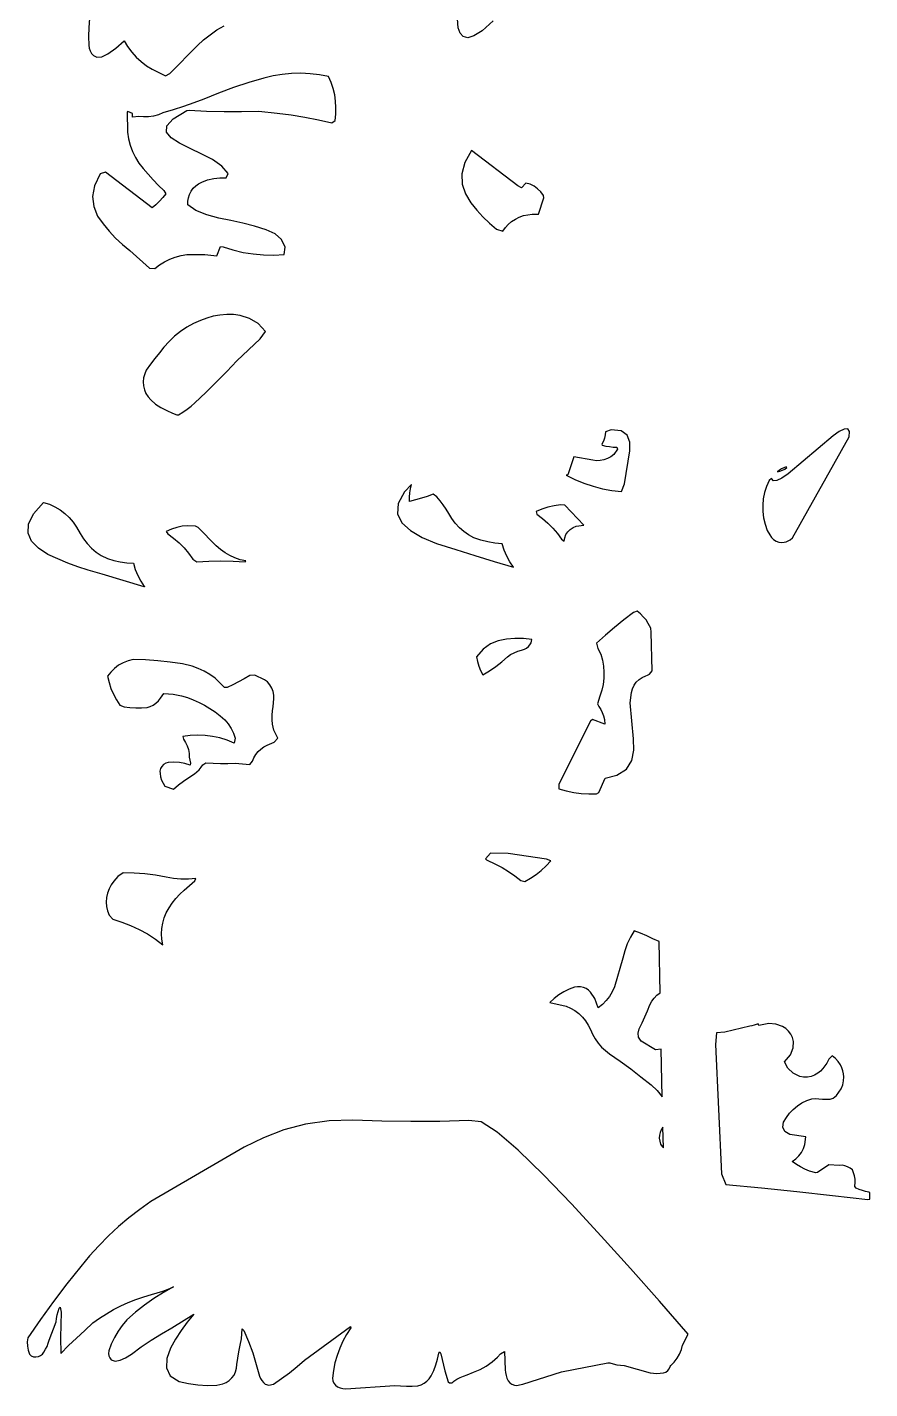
# Model space of a CAD drawing. Extents: x 0.1 to 24.1, y 0.2 to 12.2.
# Drawn here: x 5.336 to 8.003, y 3.157 to 7.467 of the extents above; entities that cross this region are included whole.
import ezdxf

# ---------------------------------------------------------------- set-up
doc = ezdxf.new("R2010")
doc.units = 0
doc.linetypes.add('0', pattern=[0])
doc.layers.add('1', color=7, linetype='0')

msp = doc.modelspace()

# ---------------------------------------------------------------- linework, layer by layer
at = {"layer": '1'}
for points in [[(5.533289, 7.494311), (5.530359, 7.465991), (5.529383, 7.43767), (5.530359, 7.40935), (5.532312, 7.400561), (5.535486, 7.392016), (5.539637, 7.383959), (5.545008, 7.376635), (5.556482, 7.371508), (5.571619, 7.372973), (5.591394, 7.382494), (5.616053, 7.400805), (5.642664, 7.42351), (5.65365, 7.4052), (5.666346, 7.38811), (5.68075, 7.372241), (5.696375, 7.357836), (5.713221, 7.344897), (5.731531, 7.33391), (5.750574, 7.324389), (5.773767, 7.313159), (5.786951, 7.320239), (5.874598, 7.408617), (5.893885, 7.42644), (5.914637, 7.443041), (5.936365, 7.457934), (5.959314, 7.471117)], [(6.810633, 7.486498), (6.775232, 7.455492), (6.749598, 7.438891), (6.730066, 7.43352), (6.715662, 7.437182), (6.705652, 7.448168), (6.699793, 7.465014), (6.69784, 7.493578)]]:
    msp.add_lwpolyline(points, dxfattribs=at)
for points in [[(5.765467, 7.195727), (5.750818, 7.189623), (5.735682, 7.185473), (5.720057, 7.183032), (5.704187, 7.182543), (5.688562, 7.184008), (5.668543, 7.181567), (5.668543, 7.193041), (5.654139, 7.200121), (5.65243, 7.198657), (5.652918, 7.134692), (5.656336, 7.113696), (5.661707, 7.093188), (5.669031, 7.073412), (5.678308, 7.054369), (5.689539, 7.036303), (5.702478, 7.019457), (5.718103, 7.001147), (5.734217, 6.983325), (5.750818, 6.965991), (5.768152, 6.949389), (5.774256, 6.939379), (5.764734, 6.927172), (5.754236, 6.915698), (5.743006, 6.904955), (5.731043, 6.89519), (5.583338, 7.007739), (5.566248, 7.002123), (5.54867, 6.965014), (5.54281, 6.930834), (5.546473, 6.898852), (5.558435, 6.869067), (5.575769, 6.844653), (5.594812, 6.821215), (5.61532, 6.799242), (5.637293, 6.778735), (5.660486, 6.759692), (5.722498, 6.704516), (5.739344, 6.702807), (5.754236, 6.714282), (5.770105, 6.724291), (5.786951, 6.732592), (5.804529, 6.739184), (5.82284, 6.743823), (5.841394, 6.746752), (5.860193, 6.747729), (5.879236, 6.747729), (5.898035, 6.746996), (5.917078, 6.745287), (5.935877, 6.742846), (5.94784, 6.772631), (5.955652, 6.77141), (5.986902, 6.761645), (6.018885, 6.754076), (6.051355, 6.74895), (6.08407, 6.74602), (6.116785, 6.745287), (6.1495, 6.746996), (6.152185, 6.770678), (6.140955, 6.79436), (6.120203, 6.812182), (6.092127, 6.825854), (6.055017, 6.836596), (6.017908, 6.846117), (5.98031, 6.854662), (5.942469, 6.862231), (5.904139, 6.872973), (5.869715, 6.886645), (5.844568, 6.904467), (5.844568, 6.915698), (5.846277, 6.926684), (5.849451, 6.937426), (5.854578, 6.94768), (5.86117, 6.956713), (5.868982, 6.96477), (5.878016, 6.971362), (5.888025, 6.976733), (5.906824, 6.98308), (5.926111, 6.987475), (5.945642, 6.989916), (5.965418, 6.990405), (5.971521, 7.003588), (5.951746, 7.027026), (5.922205, 7.047534), (5.817957, 7.099535), (5.791834, 7.116625), (5.776941, 7.134692), (5.77743, 7.154711), (5.797449, 7.176928), (5.84115, 7.202807), (5.84823, 7.204028), (5.903406, 7.201098), (5.958582, 7.199633), (6.014002, 7.199389), (6.069178, 7.20061), (6.127283, 7.194994), (6.17074, 7.189135), (6.214197, 7.182055), (6.257166, 7.173998), (6.300135, 7.164477), (6.310389, 7.171313), (6.312586, 7.191576), (6.313074, 7.212084), (6.311853, 7.232348), (6.308924, 7.252612), (6.304041, 7.272631), (6.297693, 7.291918), (6.289637, 7.310717), (6.260584, 7.316088), (6.231287, 7.319506), (6.201746, 7.320727), (6.172205, 7.319994), (6.142908, 7.317309), (6.113855, 7.31267), (6.085047, 7.305834), (6.036707, 7.29143), (5.988855, 7.275561), (5.941492, 7.258227), (5.894617, 7.239184), (5.862879, 7.226977), (5.830652, 7.215746), (5.798182, 7.205248)], [(6.821375, 6.827807), (6.841394, 6.820971), (6.849207, 6.832446), (6.858484, 6.8427), (6.868982, 6.851733), (6.880701, 6.859545), (6.893152, 6.865649), (6.906336, 6.870287), (6.919764, 6.873217), (6.93368, 6.874438), (6.953943, 6.874682), (6.971277, 6.92644), (6.969568, 6.934252), (6.961267, 6.945483), (6.951258, 6.955248), (6.940027, 6.963305), (6.927576, 6.969409), (6.914148, 6.973559), (6.899744, 6.958178), (6.888269, 6.96477), (6.742273, 7.07683), (6.720789, 7.038256), (6.711512, 7.002856), (6.712488, 6.969897), (6.722498, 6.939135), (6.740076, 6.910326), (6.758387, 6.887866), (6.778162, 6.866625), (6.799158, 6.846606)], [(5.768641, 6.453539), (5.753992, 6.435961), (5.739832, 6.417895), (5.72616, 6.399828), (5.712732, 6.381274), (5.707605, 6.369555), (5.704187, 6.357104), (5.702967, 6.344409), (5.703943, 6.331713), (5.706629, 6.319262), (5.711512, 6.307299), (5.718103, 6.296313), (5.726648, 6.286791), (5.742273, 6.273852), (5.759119, 6.262621), (5.777185, 6.2531), (5.795984, 6.245287), (5.809168, 6.239672), (5.814295, 6.24016), (5.828211, 6.248461), (5.841639, 6.257494), (5.854578, 6.26726), (5.866785, 6.278002), (5.900721, 6.310473), (5.934168, 6.343432), (5.967127, 6.376879), (5.999353, 6.411059), (6.07284, 6.480151), (6.08993, 6.504076), (6.066248, 6.528491), (6.039392, 6.545092), (6.010096, 6.554614), (5.988855, 6.557055), (5.967371, 6.557299), (5.945887, 6.55559), (5.924646, 6.551684), (5.904139, 6.545825), (5.884119, 6.538012), (5.861902, 6.528491), (5.840662, 6.517016), (5.820642, 6.503588), (5.801844, 6.488451), (5.78451, 6.47185)], [(7.154871, 6.147387), (7.155848, 6.143969), (7.167078, 6.141039), (7.178797, 6.139086), (7.190271, 6.137866), (7.20199, 6.137377), (7.204432, 6.131518), (7.192225, 6.114672), (7.182947, 6.107104), (7.172449, 6.101244), (7.161219, 6.097094), (7.1495, 6.094897), (7.137537, 6.094653), (7.125574, 6.096362), (7.066004, 6.10686), (7.046717, 6.049487), (7.041834, 6.048998), (7.069178, 6.035082), (7.097498, 6.023364), (7.126551, 6.013598), (7.156336, 6.00603), (7.186365, 6.000659), (7.216883, 5.997485), (7.226404, 6.021899), (7.24325, 6.125903), (7.242762, 6.153735), (7.234217, 6.175219), (7.215662, 6.188891), (7.183924, 6.192797), (7.165613, 6.18645), (7.164637, 6.176196), (7.162439, 6.16643), (7.159266, 6.156664)], [(7.724207, 5.835864), (7.731287, 5.836352), (7.738123, 5.838061), (7.744715, 5.840746), (7.750818, 5.844653), (7.757898, 5.851), (7.93783, 6.169848), (7.938807, 6.187426), (7.933191, 6.195239), (7.921961, 6.194506), (7.906092, 6.186694), (7.88656, 6.17351), (7.743738, 6.052905), (7.724451, 6.039477), (7.708582, 6.031664), (7.697351, 6.030932), (7.69198, 6.038256), (7.684168, 6.031909), (7.675867, 6.013354), (7.669764, 5.994067), (7.665613, 5.974047), (7.66366, 5.953784), (7.663904, 5.93352), (7.666346, 5.913256), (7.670984, 5.893481), (7.677576, 5.874194), (7.685877, 5.859545), (7.691004, 5.851733), (7.69784, 5.845141), (7.705896, 5.840014), (7.71493, 5.837084)], [(7.739832, 6.073412), (7.738123, 6.074877), (7.730555, 6.072192), (7.72323, 6.068774), (7.716394, 6.064623), (7.710047, 6.059741), (7.718348, 6.061205), (7.72616, 6.064135), (7.73324, 6.068285)], [(6.839197, 5.831225), (6.816248, 5.833666), (6.793543, 5.837817), (6.771082, 5.843432), (6.749109, 5.850512), (6.732752, 5.859545), (6.717371, 5.870287), (6.703455, 5.882494), (6.69076, 5.89641), (6.679529, 5.911303), (6.670008, 5.927416), (6.661463, 5.941088), (6.652185, 5.954516), (6.64242, 5.967455), (6.632166, 5.979907), (6.620203, 5.988207), (6.601892, 5.981616), (6.583582, 5.975756), (6.564783, 5.970385), (6.545984, 5.965746), (6.545984, 5.979174), (6.546961, 5.992602), (6.548914, 6.00603), (6.551844, 6.019213), (6.530115, 5.99602), (6.509607, 5.958666), (6.507654, 5.926196), (6.52157, 5.897875), (6.548426, 5.873217), (6.586023, 5.851977), (6.631433, 5.832934), (6.692225, 5.813647), (6.753016, 5.794604), (6.813807, 5.776049), (6.874842, 5.757739), (6.863367, 5.774828), (6.853601, 5.792895), (6.845545, 5.811694)], [(5.706385, 5.695727), (5.573328, 5.735766), (5.529139, 5.747973), (5.496424, 5.758715), (5.464197, 5.770678), (5.432459, 5.783617), (5.401209, 5.798022), (5.370935, 5.817553), (5.349451, 5.840014), (5.338709, 5.86516), (5.340174, 5.893725), (5.356043, 5.925951), (5.387781, 5.962328), (5.405848, 5.956713), (5.423182, 5.948901), (5.439539, 5.939379), (5.454676, 5.927905), (5.468592, 5.914721), (5.480799, 5.900317), (5.491297, 5.884448), (5.503748, 5.864428), (5.514002, 5.847826), (5.525965, 5.832201), (5.539392, 5.818041), (5.554041, 5.805346), (5.570154, 5.794116), (5.589441, 5.785571), (5.609461, 5.778979), (5.629969, 5.774096), (5.650721, 5.771166), (5.671717, 5.769946), (5.677576, 5.75017), (5.685389, 5.731127), (5.695154, 5.712817), (5.706385, 5.695971), (5.706629, 5.696215), (5.706873, 5.696215), (5.706873, 5.695727)], [(7.026941, 5.846117), (7.034998, 5.840014), (7.036951, 5.850512), (7.040857, 5.860522), (7.046717, 5.869555), (7.054285, 5.877367), (7.063318, 5.883227), (7.073328, 5.887133), (7.097254, 5.891039), (7.036951, 5.953539), (7.023523, 5.954516), (7.003504, 5.95183), (6.983973, 5.947436), (6.964685, 5.941576), (6.946131, 5.934008), (6.948816, 5.925219), (6.966883, 5.911791), (6.983728, 5.897143), (6.999353, 5.881274), (7.013758, 5.864184)], [(5.859705, 5.783129), (5.8724, 5.774584), (5.91073, 5.777026), (5.948816, 5.777758), (5.987146, 5.777026), (6.025476, 5.774584), (6.027185, 5.77727), (6.009851, 5.781176), (5.99325, 5.786791), (5.977137, 5.794116), (5.961756, 5.802905), (5.947351, 5.813159), (5.934168, 5.824877), (5.876795, 5.882983), (5.86825, 5.886889), (5.844324, 5.88811), (5.826502, 5.886889), (5.809168, 5.883471), (5.792078, 5.877856), (5.775965, 5.870532), (5.781092, 5.863207), (5.799158, 5.84978), (5.816248, 5.834887), (5.832117, 5.818774), (5.846521, 5.80144)], [(7.266199, 5.617846), (7.254236, 5.613696), (7.223963, 5.590746), (7.194422, 5.567065), (7.165613, 5.542651), (7.137293, 5.517504), (7.142176, 5.500659), (7.151453, 5.48186), (7.156336, 5.463305), (7.15951, 5.444262), (7.160975, 5.424975), (7.160486, 5.405932), (7.158289, 5.386645), (7.154139, 5.367846), (7.148523, 5.349535), (7.140955, 5.325366), (7.144617, 5.316821), (7.150965, 5.307543), (7.155848, 5.297289), (7.159754, 5.286791), (7.162439, 5.275805), (7.163904, 5.260912), (7.124842, 5.275805), (7.11825, 5.269701), (7.018396, 5.070971), (7.018885, 5.056078), (7.042078, 5.049242), (7.065516, 5.044116), (7.089441, 5.040942), (7.113367, 5.039721), (7.137537, 5.040453), (7.14535, 5.04436), (7.165125, 5.090014), (7.202234, 5.099291), (7.232508, 5.118334), (7.249109, 5.145434), (7.255701, 5.178149), (7.255213, 5.21477), (7.244471, 5.328539), (7.248133, 5.361254), (7.251307, 5.372973), (7.256433, 5.383715), (7.263514, 5.393481), (7.272303, 5.401782), (7.282312, 5.408373), (7.293299, 5.413256), (7.299402, 5.415698), (7.305017, 5.41936), (7.3099, 5.423998), (7.313562, 5.429369), (7.310877, 5.551684), (7.309412, 5.564135), (7.3016, 5.57976), (7.294275, 5.590502), (7.28573, 5.600512), (7.276453, 5.609789)], [(6.931238, 5.517748), (6.932703, 5.528735), (6.906092, 5.53142), (6.879236, 5.531664), (6.852381, 5.529467), (6.826014, 5.524828), (6.801844, 5.514575), (6.779139, 5.498461), (6.757898, 5.474291), (6.760828, 5.459155), (6.764978, 5.444506), (6.770594, 5.430346), (6.77743, 5.416674), (6.798426, 5.429125), (6.818445, 5.443041), (6.837488, 5.457934), (6.855555, 5.474291), (6.865808, 5.481127), (6.876795, 5.486987), (6.888269, 5.491625), (6.900232, 5.494799), (6.909754, 5.497729), (6.916346, 5.501391), (6.921961, 5.50603), (6.927088, 5.511645)], [(5.993982, 5.137133), (6.040613, 5.132983), (6.04867, 5.143237), (6.053064, 5.154223), (6.058924, 5.164477), (6.066248, 5.173754), (6.075037, 5.181811), (6.084558, 5.188647), (6.095301, 5.193774), (6.117273, 5.203295), (6.128748, 5.216723), (6.116053, 5.241625), (6.112146, 5.26018), (6.110926, 5.27434), (6.110926, 5.288744), (6.112146, 5.302905), (6.114588, 5.317065), (6.116053, 5.340991), (6.116053, 5.352709), (6.113855, 5.364184), (6.109705, 5.37517), (6.103846, 5.38518), (6.096033, 5.394213), (6.087, 5.401537), (6.056238, 5.415942), (6.039881, 5.414965), (6.022547, 5.404467), (6.004969, 5.394457), (5.986902, 5.38518), (5.968592, 5.376391), (5.959803, 5.376635), (5.945887, 5.392016), (5.930506, 5.405932), (5.913904, 5.418139), (5.896082, 5.428637), (5.877039, 5.437182), (5.857508, 5.443774), (5.82699, 5.451586), (5.788172, 5.457446), (5.749353, 5.461596), (5.710047, 5.464037), (5.670984, 5.465014), (5.654871, 5.461108), (5.63949, 5.455248), (5.625086, 5.447192), (5.611902, 5.437182), (5.600183, 5.425707), (5.590174, 5.412524), (5.594812, 5.392992), (5.600916, 5.37395), (5.608728, 5.355639), (5.618006, 5.337817), (5.628748, 5.320971), (5.642908, 5.315844), (5.660975, 5.313159), (5.679041, 5.311938), (5.697107, 5.311938), (5.715174, 5.313403), (5.725183, 5.316576), (5.734705, 5.321215), (5.74325, 5.327319), (5.750818, 5.334643), (5.757166, 5.343188), (5.767664, 5.357348), (5.797937, 5.356127), (5.823816, 5.350512), (5.842859, 5.344653), (5.861414, 5.337817), (5.87948, 5.32976), (5.897303, 5.320971), (5.914148, 5.310717), (5.930506, 5.299487), (5.946375, 5.28728), (5.961267, 5.27434), (5.971766, 5.261401), (5.980799, 5.247241), (5.988123, 5.232348), (5.993738, 5.216479), (5.990564, 5.200854), (5.968592, 5.209887), (5.945887, 5.216967), (5.922693, 5.222094), (5.899256, 5.225024), (5.875574, 5.226), (5.851648, 5.225024), (5.828211, 5.22185), (5.830652, 5.213061), (5.837244, 5.202807), (5.842371, 5.191821), (5.846033, 5.180102), (5.847986, 5.168139), (5.848475, 5.155932), (5.852625, 5.137621), (5.851648, 5.130785), (5.834558, 5.135912), (5.817225, 5.139086), (5.799646, 5.140307), (5.781824, 5.139575), (5.774012, 5.137377), (5.767176, 5.132983), (5.76156, 5.127123), (5.757898, 5.120043), (5.755945, 5.112231), (5.756189, 5.104174), (5.757898, 5.093676), (5.761072, 5.083422), (5.765711, 5.073657), (5.77157, 5.064867), (5.798426, 5.055346), (5.814539, 5.068285), (5.830896, 5.080492), (5.847742, 5.092211), (5.865076, 5.103442), (5.872889, 5.109545), (5.879969, 5.116381), (5.886316, 5.124194), (5.891687, 5.132494), (5.901453, 5.138598), (5.924646, 5.136889), (5.947596, 5.136157), (5.970789, 5.136157)], [(6.992762, 4.828051), (6.97909, 4.833178), (6.857508, 4.851489), (6.8016, 4.852465), (6.786463, 4.834887), (6.788904, 4.831225), (6.817957, 4.818041), (6.838953, 4.806567), (6.859217, 4.794116), (6.878992, 4.780688), (6.898035, 4.766284), (6.910486, 4.762377), (6.928797, 4.772875), (6.946375, 4.784838), (6.962976, 4.798022), (6.978357, 4.812426)], [(5.775232, 4.776293), (5.741785, 4.782397), (5.70785, 4.786791), (5.673914, 4.789477), (5.639734, 4.790453), (5.622156, 4.778246), (5.609949, 4.763598), (5.601648, 4.752123), (5.594812, 4.739428), (5.58993, 4.726), (5.587, 4.712084), (5.586023, 4.69768), (5.587, 4.68352), (5.58993, 4.66936), (5.594812, 4.655932), (5.606775, 4.643481), (5.63534, 4.634448), (5.662928, 4.623705), (5.690027, 4.61101), (5.71615, 4.596606), (5.741297, 4.580492), (5.765223, 4.56267), (5.762049, 4.57976), (5.761072, 4.597094), (5.761805, 4.614184), (5.764734, 4.631274), (5.769373, 4.647875), (5.775965, 4.663744), (5.78451, 4.678881), (5.794519, 4.694506), (5.805994, 4.709399), (5.818689, 4.722826), (5.83285, 4.735034), (5.866297, 4.765063), (5.869715, 4.772143), (5.846033, 4.77019), (5.822351, 4.77019), (5.79867, 4.772143)], [(7.257166, 4.607104), (7.245203, 4.586596), (7.234949, 4.565112), (7.226892, 4.542895), (7.220789, 4.519946), (7.194422, 4.429125), (7.187586, 4.413744), (7.178797, 4.399096), (7.168299, 4.385668), (7.156336, 4.373705), (7.143152, 4.363207), (7.13241, 4.392016), (7.118982, 4.412035), (7.112391, 4.418627), (7.104578, 4.423754), (7.096033, 4.427416), (7.087, 4.429369), (7.077723, 4.429858), (7.068445, 4.428393), (7.050867, 4.422045), (7.034266, 4.413744), (7.018396, 4.403979), (7.003748, 4.392504), (6.99032, 4.379565), (7.041346, 4.36809), (7.05575, 4.361742), (7.069178, 4.35393), (7.081629, 4.344409), (7.092859, 4.333666), (7.102869, 4.321459), (7.111414, 4.30852), (7.11825, 4.29436), (7.124842, 4.279223), (7.132898, 4.264575), (7.14242, 4.251147), (7.153406, 4.238696), (7.165613, 4.227465), (7.179041, 4.2177), (7.212732, 4.194262), (7.245935, 4.169848), (7.278406, 4.144946), (7.310633, 4.119311), (7.329187, 4.101), (7.345789, 4.081469), (7.342615, 4.231616), (7.32406, 4.229907), (7.27865, 4.25725), (7.270838, 4.269946), (7.269373, 4.283129), (7.272547, 4.296801), (7.281824, 4.315356), (7.290613, 4.334155), (7.298914, 4.352953), (7.306726, 4.372241), (7.312342, 4.383471), (7.319666, 4.393725), (7.328455, 4.402758), (7.338709, 4.410082), (7.335535, 4.572436), (7.316248, 4.581713), (7.296717, 4.590746), (7.277185, 4.599047)], [(7.959803, 3.791918), (7.955652, 3.797534), (7.956629, 3.810961), (7.955896, 3.820971), (7.954187, 3.830981), (7.951258, 3.840502), (7.947351, 3.84978), (7.940271, 3.855639), (7.932459, 3.860034), (7.92367, 3.862963), (7.914637, 3.864428), (7.905603, 3.864184), (7.873377, 3.866381), (7.837488, 3.841967), (7.831873, 3.840746), (7.811853, 3.846362), (7.797449, 3.852221), (7.783289, 3.859301), (7.770105, 3.867358), (7.75741, 3.876635), (7.768396, 3.884692), (7.778162, 3.894213), (7.786219, 3.9052), (7.792322, 3.917407), (7.796717, 3.930346), (7.800623, 3.955004), (7.749842, 3.962084), (7.733484, 3.971362), (7.727381, 3.984789), (7.729822, 4.000903), (7.738611, 4.015551), (7.748865, 4.029223), (7.760584, 4.04143), (7.773767, 4.052416), (7.787928, 4.061694), (7.803064, 4.069262), (7.819178, 4.075121), (7.829187, 4.076342), (7.84115, 4.075121), (7.853357, 4.074145), (7.86532, 4.073657), (7.877527, 4.073657), (7.886805, 4.077075), (7.896814, 4.085619), (7.905115, 4.095629), (7.911951, 4.10686), (7.916834, 4.118823), (7.919519, 4.131762), (7.920252, 4.144701), (7.919519, 4.154467), (7.917566, 4.163989), (7.914392, 4.173266), (7.909998, 4.182055), (7.902918, 4.193041), (7.893885, 4.202563), (7.883631, 4.210619), (7.872889, 4.200854), (7.866541, 4.187914), (7.860682, 4.178881), (7.853846, 4.17058), (7.846277, 4.162768), (7.838221, 4.155688), (7.827967, 4.149828), (7.816736, 4.145678), (7.805017, 4.143725), (7.793055, 4.143725), (7.781336, 4.145922), (7.77035, 4.150317), (7.760096, 4.15642), (7.743494, 4.171557), (7.732996, 4.192309), (7.751551, 4.214037), (7.76034, 4.235766), (7.761316, 4.256518), (7.758142, 4.268481), (7.752771, 4.279467), (7.745447, 4.289233), (7.736414, 4.297534), (7.725916, 4.303881), (7.705652, 4.31145), (7.682947, 4.312914), (7.651697, 4.306811), (7.649256, 4.31267), (7.642908, 4.309741), (7.63656, 4.307543), (7.629725, 4.306078), (7.622889, 4.305346), (7.543787, 4.285571), (7.517664, 4.283373), (7.514734, 4.246508), (7.533533, 3.837084), (7.547205, 3.803637), (7.65951, 3.793139), (7.771814, 3.781664), (7.884119, 3.769213), (7.99618, 3.755785), (8.002527, 3.75725), (8.002283, 3.77727), (7.999598, 3.779223), (7.989344, 3.78142), (7.979334, 3.78435), (7.969324, 3.787768)], [(7.410242, 3.29558), (7.42782, 3.329516), (7.336756, 3.434008), (7.244715, 3.537524), (7.151941, 3.640551), (7.058191, 3.742602), (6.969568, 3.834643), (6.889978, 3.912035), (6.823328, 3.969164), (6.772303, 4.001635), (6.732996, 4.006274), (6.641443, 4.003588), (6.549646, 4.002856), (6.45785, 4.004076), (6.366297, 4.007006), (6.291346, 4.005541), (6.216639, 3.995043), (6.147791, 3.976244), (6.083582, 3.951342), (6.022547, 3.921557), (5.727137, 3.75017), (5.691736, 3.725024), (5.657557, 3.698412), (5.624353, 3.670336), (5.592615, 3.640795), (5.562098, 3.610034), (5.532801, 3.577807), (5.505213, 3.54436), (5.461512, 3.489184), (5.419031, 3.433276), (5.377771, 3.376391), (5.337488, 3.318774), (5.335779, 3.30559), (5.336267, 3.292162), (5.338709, 3.278979), (5.343103, 3.266284), (5.348475, 3.260912), (5.355799, 3.258227), (5.363367, 3.257739), (5.370935, 3.258959), (5.377771, 3.262133), (5.383875, 3.267016), (5.388269, 3.273119), (5.393885, 3.282153), (5.398523, 3.29143), (5.402185, 3.301196), (5.405115, 3.31145), (5.427332, 3.369067), (5.428797, 3.380053), (5.43075, 3.391039), (5.433435, 3.401782), (5.436853, 3.41228), (5.439539, 3.415698), (5.442957, 3.39934), (5.441248, 3.319262), (5.441736, 3.268969), (5.466639, 3.293627), (5.492029, 3.317797), (5.517664, 3.341723), (5.543543, 3.365405), (5.564539, 3.380541), (5.586512, 3.394701), (5.608973, 3.407885), (5.631922, 3.419848), (5.655603, 3.43059), (5.679773, 3.440112), (5.704432, 3.448657), (5.729334, 3.455737), (5.746912, 3.460864), (5.76449, 3.466479), (5.78158, 3.472826), (5.79867, 3.479907), (5.766932, 3.462328), (5.73617, 3.443041), (5.706629, 3.422045), (5.678064, 3.399584), (5.650965, 3.375659), (5.636316, 3.357836), (5.623377, 3.339037), (5.611902, 3.319018), (5.601892, 3.298266), (5.593836, 3.276782), (5.593348, 3.269213), (5.594568, 3.261889), (5.597254, 3.255053), (5.601648, 3.24895), (5.6141, 3.244555), (5.629725, 3.247241), (5.647303, 3.254809), (5.665857, 3.266284), (5.696375, 3.289477), (5.727869, 3.311205), (5.76034, 3.331469), (5.793787, 3.350024), (5.862635, 3.393237), (5.842127, 3.367846), (5.823084, 3.341235), (5.805506, 3.313647), (5.789148, 3.285326), (5.777918, 3.252856), (5.776697, 3.223315), (5.788416, 3.197924), (5.816736, 3.180102), (5.846033, 3.17351), (5.875818, 3.169116), (5.905848, 3.167407), (5.935877, 3.168139), (5.954676, 3.172289), (5.965418, 3.176928), (5.974939, 3.183276), (5.983484, 3.191332), (5.99032, 3.20061), (5.995447, 3.211108), (5.998621, 3.222338), (5.999598, 3.233813), (6.002283, 3.254321), (6.005701, 3.274584), (6.009607, 3.294848), (6.014246, 3.314867), (6.016443, 3.34685), (6.020838, 3.341723), (6.035975, 3.306567), (6.049402, 3.270678), (6.060877, 3.234301), (6.070642, 3.197192), (6.07406, 3.190112), (6.078211, 3.183276), (6.083094, 3.176928), (6.088709, 3.171313), (6.100428, 3.168139), (6.115076, 3.172045), (6.140711, 3.189379), (6.165613, 3.207934), (6.189783, 3.227221), (6.213221, 3.247485), (6.358728, 3.354662), (6.359705, 3.34978), (6.346521, 3.329272), (6.334803, 3.307787), (6.324793, 3.285571), (6.316492, 3.262621), (6.309656, 3.239184), (6.304773, 3.215258), (6.3016, 3.191088), (6.303064, 3.182787), (6.306482, 3.174975), (6.311609, 3.168383), (6.318201, 3.163012), (6.326014, 3.159594), (6.334314, 3.158129), (6.344568, 3.157153), (6.499353, 3.167895), (6.51742, 3.16643), (6.53573, 3.165698), (6.553797, 3.165698), (6.572107, 3.16643), (6.582361, 3.169604), (6.591883, 3.174487), (6.600672, 3.181078), (6.607996, 3.188891), (6.613855, 3.197924), (6.6224, 3.215014), (6.62948, 3.232836), (6.634851, 3.251147), (6.638269, 3.269946), (6.641199, 3.27434), (6.644373, 3.268237), (6.657801, 3.213549), (6.668299, 3.179125), (6.672449, 3.17644), (6.676111, 3.175951), (6.679773, 3.17644), (6.683191, 3.178149), (6.685877, 3.180834), (6.695642, 3.187182), (6.706141, 3.192553), (6.716883, 3.197192), (6.727869, 3.200854), (6.748377, 3.209643), (6.769129, 3.218432), (6.78866, 3.229174), (6.807215, 3.242114), (6.82406, 3.257006), (6.83407, 3.268237), (6.846521, 3.275561), (6.84823, 3.217455), (6.849207, 3.208178), (6.85116, 3.199145), (6.85409, 3.190356), (6.857752, 3.181811), (6.863123, 3.175707), (6.869959, 3.171313), (6.877527, 3.168627), (6.885584, 3.167895), (6.893641, 3.169116), (6.904627, 3.171313), (7.026453, 3.210619), (7.173914, 3.239428), (7.179285, 3.239672), (7.190271, 3.23601), (7.201502, 3.233325), (7.213221, 3.231616), (7.224695, 3.230883), (7.306971, 3.207934), (7.317713, 3.206469), (7.328455, 3.205981), (7.339441, 3.206225), (7.350183, 3.207446), (7.357019, 3.210131), (7.363123, 3.214526), (7.367762, 3.220385), (7.370691, 3.227221), (7.373133, 3.230883), (7.383631, 3.241625), (7.392908, 3.253832), (7.400476, 3.267016), (7.406336, 3.280932)], [(7.345301, 3.923754), (7.349207, 3.920092), (7.347498, 3.984789), (7.342371, 3.976977), (7.338709, 3.968432), (7.336756, 3.959399), (7.336267, 3.949877), (7.337732, 3.940844), (7.340662, 3.931811)]]:
    msp.add_lwpolyline(points, close=True, dxfattribs=at)

doc.saveas('drawing.dxf')
